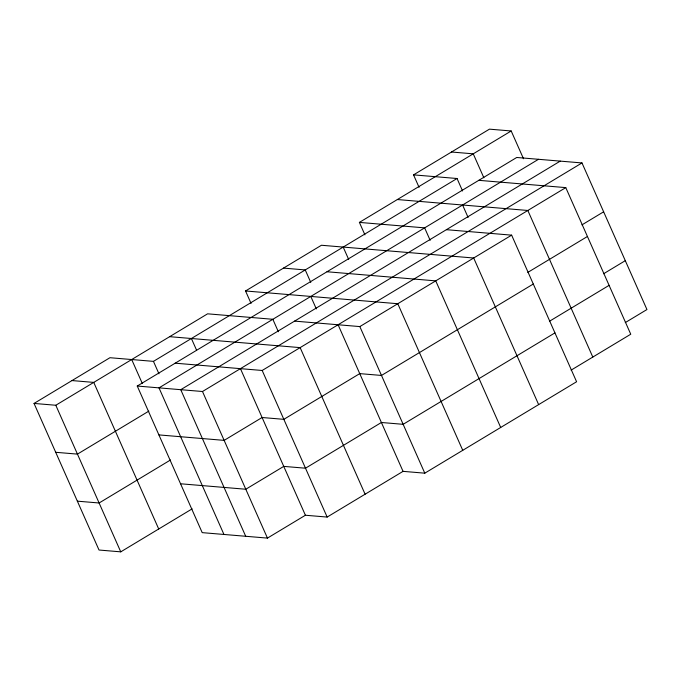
<?xml version="1.0" encoding="UTF-8"?>
<svg xmlns="http://www.w3.org/2000/svg" width="681" height="681" viewBox="0 0 681 681"><rect width="100%" height="100%" fill="white"/><g stroke="black" fill="none" stroke-linecap="round" stroke-linejoin="round"><path stroke-width="1.02" d="M192.144 508.86L120.758 551.848L99.017 550.027L34.05 403.433L109.947 357.712L153.446 361.364L457.045 178.507L462.561 190.961M419.062 187.318L413.546 174.864L489.443 129.152L511.193 130.973L523.51 158.758M34.05 403.433L55.799 405.255L207.594 313.822L272.843 319.287L278.359 331.749M251.068 303.428L245.543 290.966L321.449 245.254L473.687 258.005L538.645 404.608M364.914 234.851L359.398 222.398L511.193 130.973M446.387 229.684L511.635 235.149L576.594 381.752L424.799 473.176L403.05 471.354L327.152 517.066L305.403 515.245L267.454 538.101L202.206 532.636L137.247 386.042L516.743 157.473L581.983 162.938L646.95 309.54L625.269 322.598M538.492 159.294L158.996 387.864L223.955 534.457M560.242 161.116L180.746 389.685L245.705 536.279M148.833 411.128L77.455 454.116L55.706 452.295M137.247 386.042L202.487 391.507L581.983 162.938M175.196 363.186L262.185 370.473L565.783 187.615L630.751 334.218L571.112 370.132M294.592 321.117L359.84 326.582L511.635 235.149M170.488 459.99L99.111 502.987L77.362 501.165M581.957 224.866L603.638 211.808M527.809 272.4L587.439 236.486M533.291 284.02L381.488 375.444L359.738 373.622L283.841 419.334L262.091 417.513L224.143 440.369L158.903 434.904M603.613 273.736L625.294 260.67M549.456 321.27L609.095 285.348M554.947 332.881L403.143 424.314L381.394 422.492L305.497 468.205L283.747 466.383L245.798 489.239L180.55 483.774M451.494 152.008L473.244 153.829L483.859 177.784M413.546 174.864L457.045 178.507M478.794 180.329L565.783 187.615M397.346 199.542L527.835 210.472L592.802 357.074M359.398 222.398L424.638 227.863L430.162 240.325M283.492 268.11L305.241 269.931L310.766 282.394M326.991 271.753L435.738 280.87L500.697 427.464M245.543 290.966L397.789 303.726L462.748 450.32M169.646 336.678L300.142 347.616L365.101 494.21M71.999 380.568L93.748 382.399L158.716 528.992M462.586 205.007L468.111 217.46M343.19 247.075L348.715 259.529M359.84 326.582L424.799 473.176M338.091 324.76L403.05 471.354M310.791 296.431L316.316 308.893M262.185 370.473L327.152 517.066M240.444 368.651L305.403 515.245M191.395 338.5L196.494 350M202.487 391.507L267.454 538.101M153.446 361.364L158.962 373.818M131.697 359.534L142.312 383.488M55.799 405.255L120.758 551.848"/></g></svg>
